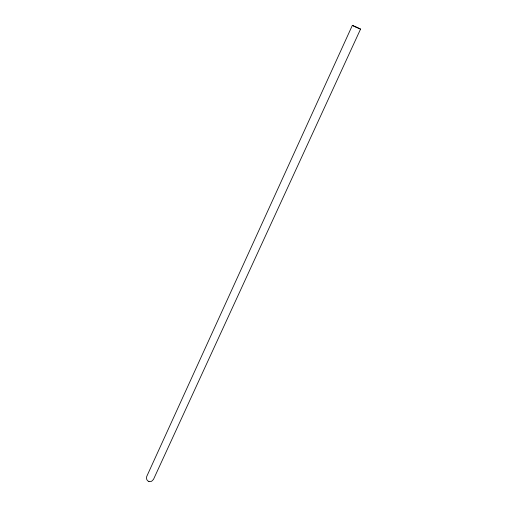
<?xml version="1.0" encoding="UTF-8"?>
<svg xmlns="http://www.w3.org/2000/svg" width="507" height="507" viewBox="0 0 507 507"><rect width="100%" height="100%" fill="white"/><g stroke="black" fill="none" stroke-linecap="round" stroke-linejoin="round"><path stroke-width="0.76" d="M148.881 481.46L151.53 481.333L153.463 479.438L360.559 29.108L357.853 27.739L352.365 25.35L146.783 476.352C145.851 478.253 146.853 480.839 148.906 481.466M360.54 29.114L359.685 28.798M359.248 28.614L357.175 27.701M356.96 27.606L356.11 27.22M355.895 27.118L355.065 26.732M354.868 26.637L354.12 26.282M353.778 26.117L352.365 25.375"/></g></svg>
